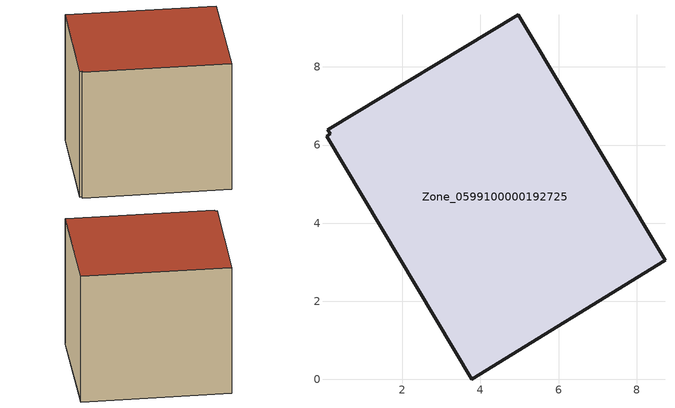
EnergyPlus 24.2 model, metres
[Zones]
Zone_0599100000192725
 floor ground (C_G): 3.78,0 0.06,6.23 0.15,6.28 0.09,6.39 4.97,9.34 8.72,3.05 z0
 wall outside (C_F): 3.78,0 8.72,3.05 4.97,9.34 0.09,6.39 0.15,6.28 0.06,6.23 3.78,0 z0:6.92
 roof outside (C_R): 0.06,6.23 3.78,0 8.72,3.05 4.97,9.34 0.09,6.39 0.15,6.28 z6.92
[BUILDING]
Pand.0599100000192725: North Axis=0; Terrain=City; Loads Convergence Tolerance Value=0.04; Temperature Convergence Tolerance Value=0.4; Solar Distribution=FullExterior; Maximum Number of Warmup Days=25; Minimum Number of Warmup Days=1
[Site:Location]
Rotterdam.The.Hague.AP_ZH_NLD Design_Conditions: Latitude=51.96; Longitude=4.45; Time Zone=1; Elevation=-4.5
[SITE:GROUNDTEMPERATURE:BUILDINGSURFACE]
18, 18, 18, 18, 18, 18, 18, 18, 18, 18, 18, 18
[MATERIAL] Thermal Absorptance=0.9; Solar Absorptance=0.7; Visible Absorptance=0.7
Name | Roughness | Thickness | Conductivity | Density | Specific Heat
G.TI.1946 | MediumSmooth | 0.15 | 1 | 540 | 1210
F.TI.1946 | Rough | 0.3 | 0.857143 | 1920 | 840
R.TI.1946 | MediumRough | 0.2 | 0.1 | 1500 | 1000
[CONSTRUCTION]
C_G: G.TI.1946
C_F: F.TI.1946
C_R: R.TI.1946
[ZONE]
Zone_0599100000192725: Type=1; Multiplier=1; Ceiling Height=Autocalculate; Volume=Autocalculate; Floor Area=autocalculate; Part of Total Floor Area=Yes
[ZONEINFILTRATION:DESIGNFLOWRATE]
Infil_Zone_0599100000192725: Zone or ZoneList or Space or SpaceList=Zone_0599100000192725; Schedule=AlwaysOn; Design Flow Rate Calculation Method=Flow/Area; Flow Rate per Floor Area=0.003; Constant Term Coefficient=1; Temperature Term Coefficient=0; Velocity Term Coefficient=0; Velocity Squared Term Coefficient=0
[HVACTEMPLATE:ZONE:IDEALLOADSAIRSYSTEM]
Zone_0599100000192725: Maximum Heating Supply Air Temperature=50; Minimum Cooling Supply Air Temperature=13; Maximum Heating Supply Air Humidity Ratio=0.0156; Minimum Cooling Supply Air Humidity Ratio=0.0077; Heating Limit=NoLimit; Cooling Limit=NoLimit; Dehumidification Control Type=ConstantSensibleHeatRatio; Cooling Sensible Heat Ratio=0.7; Dehumidification Setpoint=60; Humidification Control Type=None; Humidification Setpoint=30; Outdoor Air Method=None; Outdoor Air Flow Rate per Person=0.00944; Outdoor Air Flow Rate per Zone Floor Area=0; Outdoor Air Flow Rate per Zone=0; Demand Controlled Ventilation Type=None; Outdoor Air Economizer Type=NoEconomizer; Heat Recovery Type=None; Sensible Heat Recovery Effectiveness=0.7; Latent Heat Recovery Effectiveness=0.65
[ZONECONTROL:THERMOSTAT]
ThermostatControl_Zone_0599100000192725: Zone or ZoneList=Zone_0599100000192725; Control Type Schedule=DualSetpointControlType; Control 1=Thermostat_Zone_0599100000192725; Temperature Difference Between Cutout And Setpoint=0
[THERMOSTATSETPOINT:DUALSETPOINT]
Thermostat_Zone_0599100000192725: Heating Setpoint Temperature Schedule=HeatingSetpoint_Zone_0599100000192725; Cooling Setpoint Temperature Schedule=CoolingSetpoint_Zone_0599100000192725
[SCHEDULE:COMPACT]
HeatingSetpoint_Zone_0599100000192725: Through: 12/31, For: AllDays, Until: 24:00, 21
CoolingSetpoint_Zone_0599100000192725: Through: 12/31, For: AllDays, Until: 24:00, 24
DualSetpointControlType: Through: 12/31, For: AllDays, Until: 24:00, 4
AlwaysOn: Through: 12/31, For: AllDays, Until: 24:00, 1
